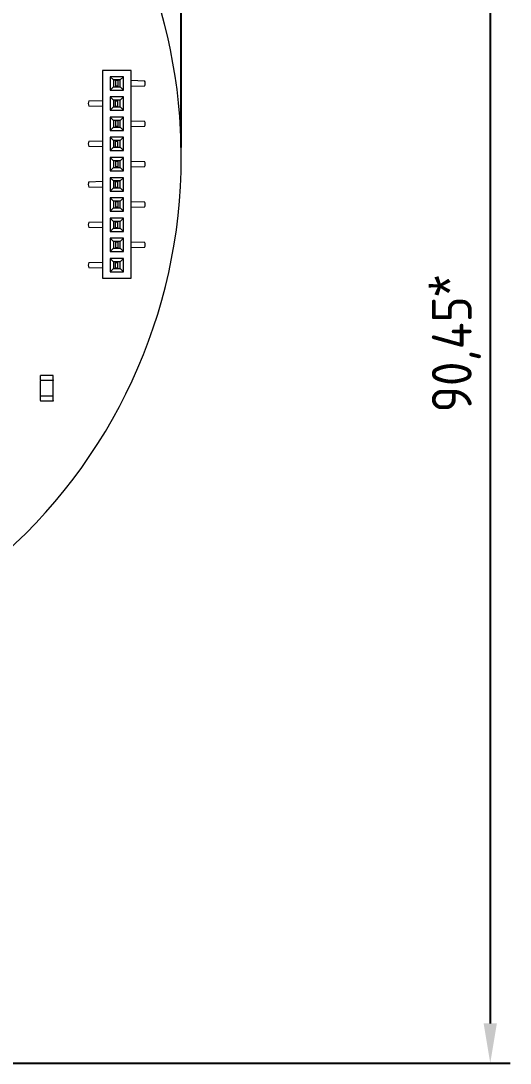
# Model space of a CAD drawing. Header units: millimetres. Extents: x 0 to 420, y 0 to 297.
# Drawn here: x 124.1 to 154.8, y 170.6 to 236.1 of the extents above; entities that cross this region are included whole.
import ezdxf

# ---------------------------------------------------------------- set-up
doc = ezdxf.new("R2010")
doc.units = ezdxf.units.MM
doc.header["$PDSIZE"] = -1
doc.styles.add('СПДС', font='isocpeur.ttf', dxfattribs={"width": 0.9})
doc.dimstyles.new('Аннотативный', dxfattribs={"dimscale": 0, "dimtxt": 2.5, "dimasz": 2.5, "dimexe": 1.25, "dimexo": 0.625, "dimtad": 1, "dimtxsty": 'Standard', "dimcen": 2.5, "dimadec": 0, "dimazin": 0, "dimtfac": 1, "dimtmove": 0, "dimatfit": 3, "dimfxl": 1, "dimarcsym": 0})

# ---------------------------------------------------------------- blocks, each defined once
blk = doc.blocks.new('*D4')
at = {"color": 0, "lineweight": -2, "transparency": 16777216}
for p, q in [((101.301, 261.046), (154.828, 261.046)), ((153.578, 258.546), (153.578, 173.101)), ((101.301, 170.601), (154.828, 170.601))]:
    blk.add_line(p, q, dxfattribs=at)
at = {"color": 0, "transparency": 16777216}
for points in [[(153.161, 258.546), (153.994, 258.546), (153.578, 261.046)], [(153.161, 173.101), (153.994, 173.101), (153.578, 170.601)]]:
    blk.add_solid(points, dxfattribs=at)
at = {"layer": 'Defpoints', "color": 0, "transparency": 16777216}
for p in [(100.676, 261.046), (100.676, 170.601), (153.578, 170.601)]:
    blk.add_point(p, dxfattribs=at)
at = {"color": 0, "transparency": 16777216, "insert": (151.349, 215.824), "char_height": 2.5, "width": 8.19794, "attachment_point": 5, "rotation": 90, "style": 'СПДС'}
blk.add_mtext('90,45{\\fArial|b0|i0|c204|p34;\\H1.08333x;*}', dxfattribs=at)
blk = doc.blocks.new('*D3')
at = {"color": 0, "lineweight": -2, "transparency": 16777216}
for p, q in [((67.176, 228.176), (67.176, 269.52)), ((134.176, 228.176), (134.176, 269.52)), ((69.676, 268.27), (131.676, 268.27))]:
    blk.add_line(p, q, dxfattribs=at)
at = {"color": 0, "transparency": 16777216}
for points in [[(69.676, 268.686), (69.676, 267.853), (67.176, 268.27)], [(131.676, 268.686), (131.676, 267.853), (134.176, 268.27)]]:
    blk.add_solid(points, dxfattribs=at)
at = {"layer": 'Defpoints', "color": 0, "transparency": 16777216}
for p in [(134.176, 268.27), (67.176, 227.551), (134.176, 227.551)]:
    blk.add_point(p, dxfattribs=at)
at = {"color": 0, "transparency": 16777216, "insert": (100.676, 270.249), "char_height": 2.5, "width": 4.47273, "attachment_point": 5, "style": 'СПДС'}
blk.add_mtext('67{\\fArial|b0|i0|c204|p34;\\H1.08333x;*}', dxfattribs=at)
blk = doc.blocks.new('A$C88967b05')
at = {"color": 0, "linetype": 'Continuous', "lineweight": 0}
for p, q in [((227.728, -72.007), (225.928, -72.007)), ((225.928, -72.007), (225.928, -85.057)), ((227.728, -85.057), (227.728, -72.007)), ((226.408, -72.397), (226.408, -73.237)), ((227.248, -72.397), (226.408, -72.397)), ((226.408, -72.397), (226.617, -72.606)), ((226.617, -72.606), (226.617, -73.028)), ((227.039, -72.606), (226.617, -72.606)), ((226.618, -72.607), (226.618, -73.027)), ((227.038, -72.607), (226.618, -72.607)), ((226.753, -72.607), (226.753, -72.642)), ((226.753, -72.642), (226.753, -72.992)), ((226.903, -72.642), (226.753, -72.642)), ((226.903, -72.607), (226.903, -72.642)), ((226.903, -72.642), (226.903, -72.992)), ((227.038, -73.027), (227.038, -72.607)), ((227.248, -72.397), (227.039, -72.606)), ((227.039, -73.028), (227.039, -72.606)), ((227.248, -73.237), (227.248, -72.397)), ((227.728, -72.627), (228.573, -72.649)), ((226.408, -73.237), (226.617, -73.028)), ((226.408, -73.237), (227.248, -73.237)), ((226.617, -73.028), (227.039, -73.028)), ((226.618, -73.027), (227.038, -73.027)), ((226.753, -72.992), (226.753, -73.027)), ((226.903, -72.992), (226.753, -72.992)), ((226.903, -72.992), (226.903, -73.027)), ((227.248, -73.237), (227.039, -73.028)), ((228.573, -72.985), (227.728, -73.007)), ((225.082, -73.919), (225.928, -73.897)), ((226.408, -73.667), (226.408, -74.507)), ((227.248, -73.667), (226.408, -73.667)), ((226.408, -73.667), (226.617, -73.876)), ((226.617, -73.876), (226.617, -74.298)), ((227.039, -73.876), (226.617, -73.876)), ((226.618, -73.877), (226.618, -74.297)), ((227.038, -73.877), (226.618, -73.877)), ((226.753, -73.912), (226.753, -73.877)), ((226.753, -74.262), (226.753, -73.912)), ((226.753, -73.912), (226.903, -73.912)), ((226.903, -73.912), (226.903, -73.877)), ((226.903, -74.262), (226.903, -73.912)), ((227.038, -74.297), (227.038, -73.877)), ((227.248, -73.667), (227.039, -73.876)), ((227.039, -74.298), (227.039, -73.876)), ((227.248, -74.507), (227.248, -73.667)), ((225.928, -74.277), (225.082, -74.255)), ((226.408, -74.507), (226.617, -74.298)), ((226.408, -74.507), (227.248, -74.507)), ((226.617, -74.298), (227.039, -74.298)), ((226.618, -74.297), (227.038, -74.297)), ((226.753, -74.297), (226.753, -74.262)), ((226.753, -74.262), (226.903, -74.262)), ((226.903, -74.297), (226.903, -74.262)), ((227.248, -74.507), (227.039, -74.298)), ((226.408, -74.937), (226.408, -75.777)), ((227.248, -74.937), (226.408, -74.937)), ((226.408, -74.937), (226.617, -75.146)), ((226.617, -75.146), (226.617, -75.568)), ((227.039, -75.146), (226.617, -75.146)), ((226.618, -75.147), (226.618, -75.567)), ((227.038, -75.147), (226.618, -75.147)), ((226.753, -75.147), (226.753, -75.182)), ((226.753, -75.182), (226.753, -75.532)), ((226.903, -75.182), (226.753, -75.182)), ((226.903, -75.147), (226.903, -75.182)), ((226.903, -75.182), (226.903, -75.532)), ((227.038, -75.567), (227.038, -75.147)), ((227.248, -74.937), (227.039, -75.146)), ((227.039, -75.568), (227.039, -75.146)), ((227.248, -75.777), (227.248, -74.937)), ((227.728, -75.167), (228.573, -75.189)), ((226.408, -75.777), (226.617, -75.568)), ((226.408, -75.777), (227.248, -75.777)), ((226.617, -75.568), (227.039, -75.568)), ((226.618, -75.567), (227.038, -75.567)), ((226.753, -75.532), (226.753, -75.567)), ((226.903, -75.532), (226.753, -75.532)), ((226.903, -75.532), (226.903, -75.567)), ((227.248, -75.777), (227.039, -75.568)), ((228.573, -75.525), (227.728, -75.547)), ((225.082, -76.459), (225.928, -76.437)), ((226.408, -76.207), (226.408, -77.047)), ((227.248, -76.207), (226.408, -76.207)), ((226.408, -76.207), (226.617, -76.416)), ((226.617, -76.416), (226.617, -76.838)), ((227.039, -76.416), (226.617, -76.416)), ((226.618, -76.417), (226.618, -76.837)), ((227.038, -76.417), (226.618, -76.417)), ((226.753, -76.452), (226.753, -76.417)), ((226.753, -76.802), (226.753, -76.452)), ((226.753, -76.452), (226.903, -76.452)), ((226.903, -76.452), (226.903, -76.417)), ((226.903, -76.802), (226.903, -76.452)), ((227.038, -76.837), (227.038, -76.417)), ((227.248, -76.207), (227.039, -76.416)), ((227.039, -76.838), (227.039, -76.416)), ((227.248, -77.047), (227.248, -76.207)), ((225.928, -76.817), (225.082, -76.795)), ((226.408, -77.047), (226.617, -76.838)), ((226.408, -77.047), (227.248, -77.047)), ((226.617, -76.838), (227.039, -76.838)), ((226.618, -76.837), (227.038, -76.837)), ((226.753, -76.837), (226.753, -76.802)), ((226.753, -76.802), (226.903, -76.802)), ((226.903, -76.837), (226.903, -76.802)), ((227.248, -77.047), (227.039, -76.838)), ((227.248, -77.477), (226.408, -77.477)), ((226.408, -77.477), (226.408, -78.317)), ((226.408, -77.477), (226.617, -77.686)), ((227.039, -77.686), (226.617, -77.686)), ((226.617, -77.686), (226.617, -78.108)), ((226.618, -77.687), (226.618, -78.107)), ((227.038, -77.687), (226.618, -77.687)), ((226.753, -77.687), (226.753, -77.722)), ((226.753, -77.722), (226.753, -78.072)), ((226.903, -77.722), (226.753, -77.722)), ((226.903, -77.687), (226.903, -77.722)), ((226.903, -77.722), (226.903, -78.072)), ((227.038, -78.107), (227.038, -77.687)), ((227.248, -77.477), (227.039, -77.686)), ((227.039, -78.108), (227.039, -77.686)), ((227.248, -78.317), (227.248, -77.477)), ((227.728, -77.707), (228.573, -77.729)), ((226.408, -78.317), (226.617, -78.108)), ((226.408, -78.317), (227.248, -78.317)), ((226.617, -78.108), (227.039, -78.108)), ((226.618, -78.107), (227.038, -78.107)), ((226.753, -78.072), (226.753, -78.107)), ((226.903, -78.072), (226.753, -78.072)), ((226.903, -78.072), (226.903, -78.107)), ((227.248, -78.317), (227.039, -78.108)), ((228.573, -78.065), (227.728, -78.087)), ((225.082, -78.999), (225.928, -78.977)), ((226.408, -78.747), (226.408, -79.587)), ((227.248, -78.747), (226.408, -78.747)), ((226.408, -78.747), (226.617, -78.956)), ((226.617, -78.956), (226.617, -79.378)), ((227.039, -78.956), (226.617, -78.956)), ((226.618, -78.957), (226.618, -79.377)), ((227.038, -78.957), (226.618, -78.957)), ((226.753, -78.992), (226.753, -78.957)), ((226.753, -79.342), (226.753, -78.992)), ((226.753, -78.992), (226.903, -78.992)), ((226.903, -78.992), (226.903, -78.957)), ((226.903, -79.342), (226.903, -78.992)), ((227.038, -79.377), (227.038, -78.957)), ((227.248, -78.747), (227.039, -78.956)), ((227.039, -79.378), (227.039, -78.956)), ((227.248, -79.587), (227.248, -78.747)), ((225.928, -79.357), (225.082, -79.335)), ((226.408, -79.587), (226.617, -79.378)), ((226.408, -79.587), (227.248, -79.587)), ((226.617, -79.378), (227.039, -79.378)), ((226.618, -79.377), (227.038, -79.377)), ((226.753, -79.377), (226.753, -79.342)), ((226.753, -79.342), (226.903, -79.342)), ((226.903, -79.377), (226.903, -79.342)), ((227.248, -79.587), (227.039, -79.378)), ((227.248, -80.017), (226.408, -80.017)), ((226.408, -80.017), (226.408, -80.857)), ((226.408, -80.017), (226.617, -80.226)), ((227.039, -80.226), (226.617, -80.226)), ((226.617, -80.226), (226.617, -80.648)), ((226.618, -80.227), (226.618, -80.647)), ((227.038, -80.227), (226.618, -80.227)), ((226.753, -80.227), (226.753, -80.262)), ((226.753, -80.262), (226.753, -80.612)), ((226.903, -80.262), (226.753, -80.262)), ((226.903, -80.227), (226.903, -80.262)), ((226.903, -80.262), (226.903, -80.612)), ((227.038, -80.647), (227.038, -80.227)), ((227.248, -80.017), (227.039, -80.226)), ((227.039, -80.648), (227.039, -80.226)), ((227.248, -80.857), (227.248, -80.017)), ((227.728, -80.247), (228.573, -80.269)), ((228.573, -80.605), (227.728, -80.627)), ((226.408, -80.857), (226.617, -80.648)), ((226.408, -80.857), (227.248, -80.857)), ((226.617, -80.648), (227.039, -80.648)), ((226.618, -80.647), (227.038, -80.647)), ((226.753, -80.612), (226.753, -80.647)), ((226.903, -80.612), (226.753, -80.612)), ((226.903, -80.612), (226.903, -80.647)), ((227.248, -80.857), (227.039, -80.648)), ((225.082, -81.539), (225.928, -81.517)), ((225.928, -81.897), (225.082, -81.875)), ((226.408, -81.287), (226.408, -82.127)), ((227.248, -81.287), (226.408, -81.287)), ((226.408, -81.287), (226.617, -81.496)), ((226.617, -81.496), (226.617, -81.918)), ((227.039, -81.496), (226.617, -81.496)), ((226.618, -81.497), (226.618, -81.917)), ((227.038, -81.497), (226.618, -81.497)), ((226.753, -81.532), (226.753, -81.497)), ((226.753, -81.882), (226.753, -81.532)), ((226.753, -81.532), (226.903, -81.532)), ((226.753, -81.917), (226.753, -81.882)), ((226.753, -81.882), (226.903, -81.882)), ((226.903, -81.532), (226.903, -81.497)), ((226.903, -81.882), (226.903, -81.532)), ((226.903, -81.917), (226.903, -81.882)), ((227.038, -81.917), (227.038, -81.497)), ((227.248, -81.287), (227.039, -81.496)), ((227.039, -81.918), (227.039, -81.496)), ((227.248, -82.127), (227.248, -81.287)), ((226.408, -82.127), (226.617, -81.918)), ((226.408, -82.127), (227.248, -82.127)), ((226.408, -82.557), (226.408, -83.397)), ((227.248, -82.557), (226.408, -82.557)), ((226.408, -82.557), (226.617, -82.766)), ((226.617, -81.918), (227.039, -81.918)), ((226.618, -81.917), (227.038, -81.917)), ((227.248, -82.127), (227.039, -81.918)), ((227.248, -82.557), (227.039, -82.766)), ((227.248, -83.397), (227.248, -82.557)), ((226.408, -83.397), (226.617, -83.188)), ((226.617, -82.766), (226.617, -83.188)), ((227.039, -82.766), (226.617, -82.766)), ((226.617, -83.188), (227.039, -83.188)), ((226.618, -82.767), (226.618, -83.187)), ((227.038, -82.767), (226.618, -82.767)), ((226.618, -83.187), (227.038, -83.187)), ((226.753, -82.767), (226.753, -82.802)), ((226.753, -82.802), (226.753, -83.152)), ((226.903, -82.802), (226.753, -82.802)), ((226.753, -83.152), (226.753, -83.187)), ((226.903, -83.152), (226.753, -83.152)), ((226.903, -82.767), (226.903, -82.802)), ((226.903, -82.802), (226.903, -83.152)), ((226.903, -83.152), (226.903, -83.187)), ((227.038, -83.187), (227.038, -82.767)), ((227.039, -83.188), (227.039, -82.766)), ((227.248, -83.397), (227.039, -83.188)), ((227.728, -82.787), (228.573, -82.809)), ((228.573, -83.145), (227.728, -83.167)), ((226.408, -83.397), (227.248, -83.397)), ((227.248, -83.827), (226.408, -83.827)), ((226.408, -83.827), (226.408, -84.667)), ((226.408, -83.827), (226.617, -84.036)), ((227.248, -83.827), (227.039, -84.036)), ((227.248, -84.667), (227.248, -83.827)), ((225.082, -84.079), (225.928, -84.057)), ((225.928, -84.437), (225.082, -84.415)), ((226.408, -84.667), (226.617, -84.458)), ((227.039, -84.036), (226.617, -84.036)), ((226.617, -84.036), (226.617, -84.458)), ((226.617, -84.458), (227.039, -84.458)), ((226.618, -84.037), (226.618, -84.457)), ((227.038, -84.037), (226.618, -84.037)), ((226.618, -84.457), (227.038, -84.457)), ((226.753, -84.072), (226.753, -84.037)), ((226.753, -84.422), (226.753, -84.072)), ((226.753, -84.072), (226.903, -84.072)), ((226.753, -84.457), (226.753, -84.422)), ((226.753, -84.422), (226.903, -84.422)), ((226.903, -84.072), (226.903, -84.037)), ((226.903, -84.422), (226.903, -84.072)), ((226.903, -84.457), (226.903, -84.422)), ((227.038, -84.457), (227.038, -84.037)), ((227.039, -84.458), (227.039, -84.036)), ((227.248, -84.667), (227.039, -84.458)), ((225.928, -85.057), (227.728, -85.057)), ((226.408, -84.667), (227.248, -84.667)), ((222.03, -91.239), (222.03, -91.194)), ((222.83, -91.194), (222.03, -91.194)), ((222.03, -91.449), (222.03, -91.239)), ((222.03, -91.449), (222.03, -91.494)), ((222.03, -92.494), (222.03, -91.494)), ((222.83, -91.494), (222.03, -91.494)), ((222.83, -91.239), (222.83, -91.194)), ((222.83, -91.449), (222.83, -91.239)), ((222.83, -91.449), (222.83, -91.494)), ((222.83, -92.494), (222.83, -91.494)), ((222.03, -92.539), (222.03, -92.494)), ((222.83, -92.494), (222.03, -92.494)), ((222.03, -92.749), (222.03, -92.539)), ((222.03, -92.749), (222.03, -92.794)), ((222.83, -92.794), (222.03, -92.794)), ((222.83, -92.539), (222.83, -92.494)), ((222.83, -92.749), (222.83, -92.539)), ((222.83, -92.749), (222.83, -92.794))]:
    blk.add_line(p, q, dxfattribs=at)
for centre, radius, start, end in [((197.382, -77.47), 33.5, 0, 180), ((228.258, -72.817), 0.357, 331.92751, 28.07249), ((225.397, -74.087), 0.357, 151.92751, 208.07249), ((228.258, -75.357), 0.357, 331.92751, 28.07249), ((225.397, -76.627), 0.357, 151.92751, 208.07249), ((197.382, -77.47), 33.5, 310.39296, 359.99999), ((228.258, -77.897), 0.357, 331.92751, 28.07249), ((225.397, -79.167), 0.357, 151.92751, 208.07249), ((228.258, -80.437), 0.357, 331.92751, 28.07249), ((225.397, -81.707), 0.357, 151.92751, 208.07249), ((228.258, -82.977), 0.357, 331.92751, 28.07249), ((225.397, -84.247), 0.357, 151.92751, 208.07249)]:
    blk.add_arc(centre, radius, start, end, dxfattribs=at)

msp = doc.modelspace()

# ---------------------------------------------------------------- block references
msp.add_blockref('A$C88967b05', (-96.706, 305.021))

# ---------------------------------------------------------------- dimensions: what is measured, and where the dimension line sits
dim = msp.add_linear_dim(base=(134.176, 268.27), p1=(67.176, 227.551), p2=(134.176, 227.551), text='<>{\\fArial|b0|i0|c204|p34;\\H1.08333x;*}', dimstyle='Аннотативный', override={"dimpost": '<>', "dimtxsty": 'СПДС'})
dim.commit()
dim.dimension.update_dxf_attribs({"geometry": '*D3', "text_midpoint": (100.676, 270.249)})
dim = msp.add_linear_dim(base=(153.5778, 170.6008), p1=(100.6758, 261.0463), p2=(100.6758, 170.6008), angle=90, text='<>{\\fArial|b0|i0|c204|p34;\\H1.08333x;*}', dimstyle='Аннотативный', override={"dimtxsty": 'СПДС'})
dim.commit()
dim.dimension.update_dxf_attribs({"geometry": '*D4', "text_midpoint": (151.3486, 215.8236)})

doc.saveas('drawing.dxf')
